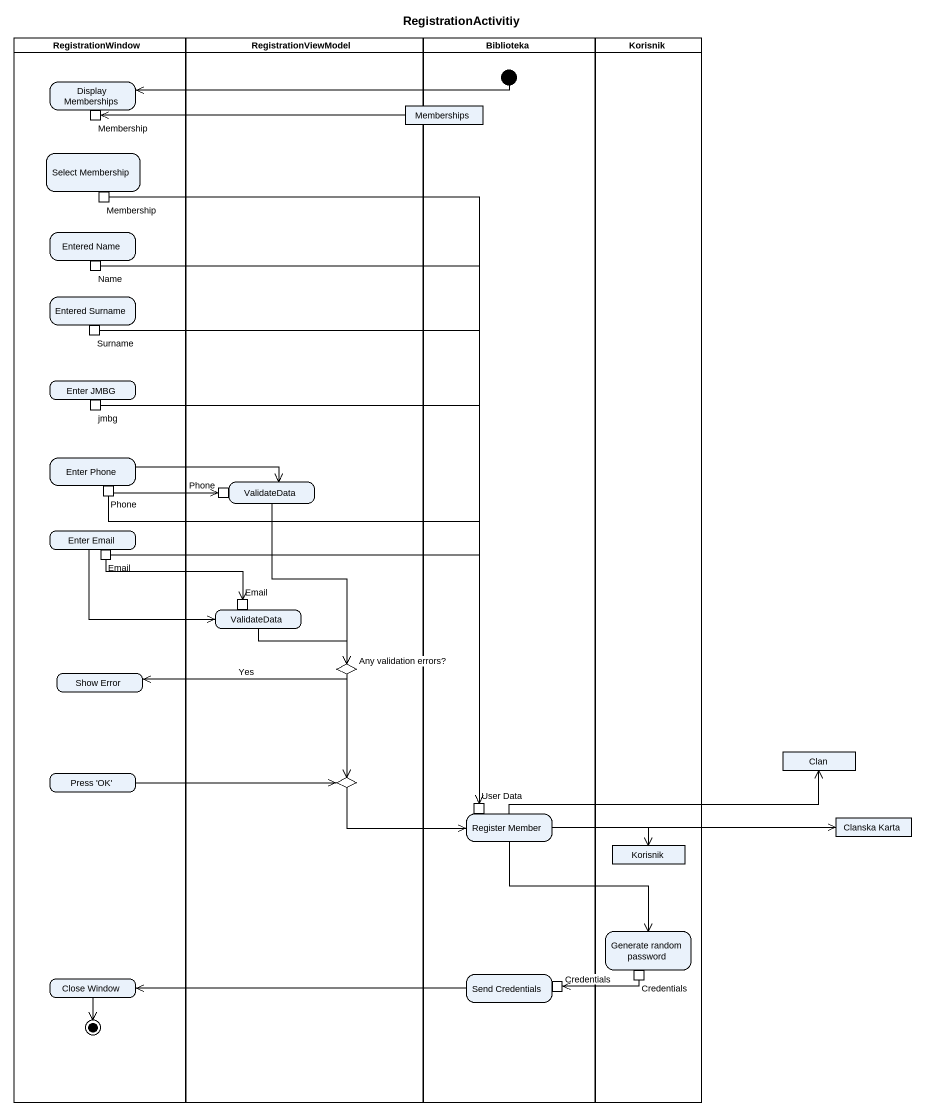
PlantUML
@startuml
title RegistrationActivitiy
hide empty description
state RegistrationWindow <<partition>> {
  state "Display Memberships" as Display_Memberships {
    state Membership <<inputPin>>
  }
  state "Select Membership" as Select_Membership {
    state "Membership" as Membership_2 <<outputPin>>
  }
  state "Entered Name" as Entered_Name {
    state Name <<outputPin>>
  }
  state "Entered Surname" as Entered_Surname {
    state Surname <<outputPin>>
  }
  state "Enter JMBG" as Enter_JMBG {
    state jmbg <<outputPin>>
  }
  state "Enter Phone" as Enter_Phone {
    state Phone <<outputPin>>
  }
  state "Enter Email" as Enter_Email {
    state Email <<outputPin>>
  }
  state "Show Error" as Show_Error
  state "Press 'OK'" as Press_OK
  state "Close Window" as Close_Window
  Close_Window --> [*]
}
state RegistrationViewModel <<partition>> {
  state ValidateData {
    state "Phone" as Phone_2 <<inputPin>>
  }
  state "ValidateData" as ValidateData_2 {
    state "Email" as Email_2 <<inputPin>>
  }
  state "Any validation errors?" as Any_validation_errors <<choice>>
  state choice1 <<choice>>
}
state Biblioteka <<partition>> {
  state initial1 <<start>>
  state "Register Member" as Register_Member {
    state "User Data" as User_Data <<inputPin>>
  }
  state "Send Credentials" as Send_Credentials {
    state Credentials <<inputPin>>
  }
}
state Korisnik <<partition>> {
  state "Korisnik" as Korisnik_2 <<object>>
  state "Generate random password" as Generate_random_password {
    state "Credentials" as Credentials_2 <<outputPin>>
  }
}
state Memberships <<object>>
state Clan <<object>>
state "Clanska Karta" as Clanska_Karta <<object>>
initial1 -left-> Display_Memberships
Memberships -left-> Membership
Membership_2 --> User_Data
Name --> User_Data
Surname --> User_Data
jmbg --> User_Data
Enter_Phone -right-> ValidateData
Phone -right-> Phone_2
Phone --> User_Data
ValidateData --> Any_validation_errors
Enter_Email -right-> ValidateData_2
Email -right-> Email_2
Email --> User_Data
ValidateData_2 -right-> Any_validation_errors
Any_validation_errors -left-> Show_Error : Yes
Any_validation_errors --> choice1
Press_OK -right-> choice1
choice1 -right-> Register_Member
Register_Member -right-> Clan
Register_Member -right-> Korisnik_2
Register_Member -right-> Clanska_Karta
Register_Member --> Generate_random_password
Send_Credentials -left-> Close_Window
Credentials_2 -left-> Credentials
@enduml
